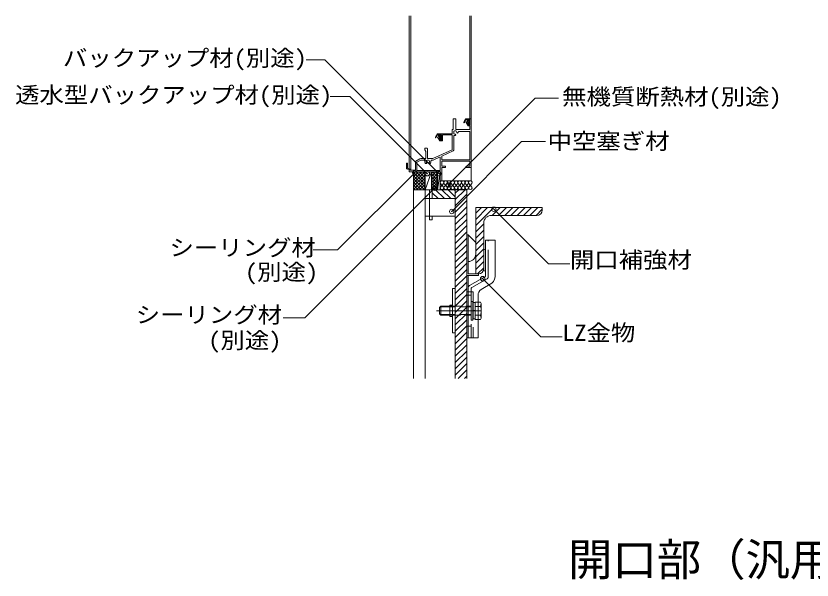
# Model space of a CAD drawing. Units: millimetres, scale not verified. Extents: x -1966 to 1994, y -1415 to 1393.
# Drawn here: x 227 to 1125, y 44 to 681 of the extents above; entities that cross this region are included whole.
import ezdxf
from ezdxf.enums import TextEntityAlignment as Align

# ---------------------------------------------------------------- set-up
doc = ezdxf.new("R2010")
doc.units = ezdxf.units.MM
doc.header["$LTSCALE"] = 10
doc.header["$PDMODE"] = 32
doc.header["$PDSIZE"] = 5
for name, pattern in [('CHAIN1', [8, 5, -1, 1, -1]), ('DASHED1', [1.8, 1.2, -0.6]), ('DASHED3', [4, 3, -1])]:
    doc.linetypes.add(name, pattern=pattern)
for name, color, linetype, lineweight in [('0-0_メ__ス', 2, 'Continuous', 18), ('0-2_金物', 2, 'Continuous', 18), ('0-3_鋼材', 7, 'Continuous', 18), ('0-4_その他部材', 4, 'Continuous', 9), ('0-5', 7, 'Continuous', 9), ('0-7', 6, 'Continuous', 18), ('0-9_部材名__寸法', 7, 'Continuous', 9)]:
    doc.layers.add(name, color=color, linetype=linetype, lineweight=lineweight)
doc.styles.add('ＭＳ ゴシック', font='')
doc.styles.get('ＭＳ ゴシック').set_extended_font_data('MS Gothic')

msp = doc.modelspace()

# ---------------------------------------------------------------- linework, layer by layer
at = {"layer": '0-0_メ__ス'}
for p, q in [((688.46, 484.76), (688.46, 271.67)), ((722.46, 484.76), (722.46, 271.67)), ((735.46, 484.76), (735.46, 271.67))]:
    msp.add_line(p, q, dxfattribs=at)
msp.add_lwpolyline([(735.46, 484.76), (675.46, 484.76), (675.46, 271.67)], dxfattribs=at)
at = {"layer": '0-2_金物'}
for p, q in [((737.06, 433.71), (735.46, 433.71)), ((735.46, 433.71), (735.46, 317.71)), ((737.06, 433.71), (737.06, 389.71)), ((737.06, 433.71), (745.46, 425.31)), ((745.46, 412.11), (745.46, 425.31)), ((756.47, 427.71), (756.47, 386.91)), ((767.47, 427.71), (756.47, 427.71)), ((767.47, 389.05), (767.47, 427.71)), ((754.46, 394.71), (754.46, 415.71)), ((748.46, 388.11), (735.46, 388.11)), ((748.46, 389.71), (737.06, 389.71)), ((737.06, 388.11), (737.06, 369.71)), ((738.4, 376.6), (756.47, 386.91)), ((748.46, 389.71), (748.46, 388.11)), ((751.63, 372.2), (763.79, 379.21)), ((722.46, 373.21), (719.27, 373.21)), ((719.27, 373.21), (719.27, 323.21)), ((722.46, 373.21), (722.46, 323.21)), ((737.06, 374.1), (737.06, 317.71)), ((748.07, 365.54), (748.07, 317.71)), ((716.26, 352.51), (705.57, 352.51)), ((706.27, 353.21), (716.26, 353.21)), ((706.27, 343.21), (706.27, 353.21)), ((750.86, 358.02), (748.07, 358.02)), ((750.94, 353.12), (748.07, 353.12)), ((751.77, 339.96), (751.77, 356.46)), ((704.77, 344.71), (706.27, 343.21)), ((716.26, 343.91), (705.57, 343.91)), ((706.27, 343.21), (716.26, 343.21)), ((719.27, 341.71), (716.26, 341.71)), ((750.94, 343.3), (748.07, 343.3)), ((750.94, 343.3), (751.77, 339.96)), ((750.86, 338.4), (748.07, 338.4)), ((751.77, 339.96), (750.86, 338.4)), ((722.46, 323.21), (719.27, 323.21)), ((742.46, 317.71), (735.46, 317.71)), ((748.07, 317.71), (737.06, 317.71))]:
    msp.add_line(p, q, dxfattribs=at)
at = {"layer": '0-2_金物', "linetype": 'DASHED3'}
for p, q in [((759.67, 386.8), (759.67, 427.71)), ((758.33, 384.31), (741.16, 374.59)), ((742.46, 369.71), (735.46, 369.71)), ((740.26, 372.93), (740.26, 317.71)), ((742.46, 369.71), (742.46, 317.71)), ((737.06, 365.71), (735.46, 365.71)), ((740.26, 365.71), (737.06, 365.71)), ((740.26, 337.71), (740.26, 358.71)), ((742.27, 358.71), (740.26, 358.71)), ((742.27, 337.71), (742.27, 358.71)), ((744.76, 357.41), (742.27, 357.41)), ((748.07, 358.02), (744.76, 358.02)), ((744.76, 338.4), (744.76, 358.02)), ((744.76, 339.01), (744.76, 357.41)), ((748.07, 353.12), (744.76, 353.12)), ((744.76, 348.41), (742.27, 348.41)), ((744.76, 348.01), (742.27, 348.01)), ((748.07, 343.3), (744.76, 343.3)), ((742.27, 337.71), (740.26, 337.71)), ((744.76, 339.01), (742.27, 339.01)), ((748.07, 338.4), (744.76, 338.4)), ((737.06, 330.71), (735.46, 330.71)), ((740.26, 330.71), (737.06, 330.71))]:
    msp.add_line(p, q, dxfattribs=at)
at = {"layer": '0-2_金物', "linetype": 'DASHED1'}
for p, q in [((716.26, 353.21), (740.26, 353.21)), ((740.26, 352.51), (716.26, 352.51)), ((740.26, 343.91), (716.26, 343.91)), ((716.26, 343.21), (740.26, 343.21))]:
    msp.add_line(p, q, dxfattribs=at)
at = {"layer": '0-2_金物', "linetype": 'CHAIN1'}
msp.add_line((701.27, 348.21), (756.52, 348.21), dxfattribs=at)
at = {"layer": '0-2_金物', "linetype": 'DASHED3'}
msp.add_lwpolyline([(737.06, 369.71), (737.06, 365.71), (737.06, 317.71)], dxfattribs=at)
at = {"layer": '0-2_金物'}
for points in [[(704.77, 344.71), (704.77, 351.71), (706.27, 353.21)], [(719.27, 354.71), (716.26, 354.71), (716.26, 341.71)], [(750.94, 353.11), (751.77, 356.46), (750.86, 358.02)]]:
    msp.add_lwpolyline(points, dxfattribs=at)
for centre, radius, start, end in [((756.47, 415.71), 2, 90, 180), ((737.06, 412.11), 8.4, 270, 0), ((756.47, 394.71), 2, 180, 270), ((752.47, 389.05), 15, 318.99923, 0), ((740.06, 374.1), 3, 123.69008, 180), ((756.06, 365.54), 8, 123.69008, 180), ((736.77, 348.21), 15, 340.90353, 19.09712)]:
    msp.add_arc(centre, radius, start, end, dxfattribs=at)
at = {"layer": '0-2_金物', "linetype": 'DASHED3'}
for centre, radius, start, end in [((756.66, 386.8), 3, 303.68942, 0), ((756.67, 386.54), 3, 357.91159, 0), ((742.27, 372.93), 2, 123.69008, 180)]:
    msp.add_arc(centre, radius, start, end, dxfattribs=at)
at = {"layer": '0-3_鋼材', "lineweight": 9}
for p, q in [((745.46, 444.24), (765.93, 464.71)), ((745.46, 451.31), (758.86, 464.71)), ((745.46, 458.38), (751.79, 464.71)), ((764, 455.71), (773, 464.71)), ((771.08, 455.71), (780.08, 464.71)), ((778.15, 455.71), (787.15, 464.71)), ((785.22, 455.71), (794.22, 464.71)), ((792.29, 455.71), (801.29, 464.71)), ((799.36, 455.71), (808.36, 464.71)), ((806.43, 455.71), (815.43, 464.71)), ((813.5, 455.71), (820.46, 462.67)), ((745.46, 437.17), (754.46, 446.17)), ((745.46, 430.1), (754.46, 439.1)), ((745.46, 423.03), (754.46, 432.03)), ((745.46, 415.96), (754.46, 424.96)), ((745.46, 408.89), (754.46, 417.89)), ((745.46, 401.82), (754.46, 410.82)), ((745.46, 394.74), (754.46, 403.74)), ((747.5, 389.71), (754.46, 396.67))]:
    msp.add_line(p, q, dxfattribs=at)
at = {"layer": '0-3_鋼材', "color": 3}
for p, q in [((820.46, 461.71), (820.46, 464.71)), ((814.46, 455.71), (762.97, 455.71)), ((754.46, 395.71), (754.46, 447.21)), ((748.47, 389.71), (745.46, 389.71))]:
    msp.add_line(p, q, dxfattribs=at)
msp.add_lwpolyline([(745.46, 389.71), (745.46, 464.71), (820.46, 464.71)], dxfattribs=at)
for centre, radius, start, end in [((814.46, 461.71), 6, 270, 0), ((762.97, 447.21), 8.5, 90, 180), ((748.47, 395.71), 6, 270, 0)]:
    msp.add_arc(centre, radius, start, end, dxfattribs=at)
at = {"layer": '0-4_その他部材'}
for p, q in [((675.46, 502.74), (677.49, 504.76)), ((675.46, 499.21), (681.02, 504.76)), ((675.46, 495.67), (684.56, 504.76)), ((675.46, 492.14), (688.09, 504.76)), ((675.46, 484.76), (675.46, 504.76)), ((675.46, 503.98), (688.46, 490.98)), ((678.22, 504.76), (688.46, 494.51)), ((681.75, 504.76), (688.46, 498.05)), ((685.29, 504.76), (688.46, 501.58)), ((688.46, 484.76), (688.46, 504.76)), ((695.46, 503.11), (697.12, 504.76)), ((695.46, 499.57), (700.65, 504.76)), ((695.46, 504.76), (695.46, 484.76)), ((695.46, 496.04), (702.46, 503.04)), ((696.9, 504.76), (702.46, 499.2)), ((700.44, 504.76), (702.46, 502.74)), ((675.46, 488.6), (688.46, 501.6)), ((675.46, 500.44), (688.46, 487.44)), ((675.46, 485.06), (688.46, 498.06)), ((675.46, 496.91), (687.61, 484.76)), ((678.7, 484.76), (688.46, 494.53)), ((695.46, 502.66), (702.46, 495.66)), ((695.46, 492.5), (702.46, 499.5)), ((695.46, 499.13), (702.46, 492.13)), ((695.46, 488.97), (702.46, 495.97)), ((695.46, 495.59), (702.46, 488.59)), ((675.46, 493.37), (684.07, 484.76)), ((675.46, 489.84), (680.54, 484.76)), ((675.46, 486.3), (677, 484.76)), ((682.23, 484.76), (688.46, 490.99)), ((685.77, 484.76), (688.46, 487.46)), ((695.46, 485.43), (702.46, 492.43)), ((695.46, 492.06), (702.46, 485.06)), ((695.46, 488.52), (699.22, 484.76)), ((695.46, 484.99), (695.69, 484.76)), ((698.33, 484.76), (702.46, 488.89)), ((701.87, 484.76), (702.46, 485.36))]:
    msp.add_line(p, q, dxfattribs=at)
at = {"layer": '0-4_その他部材', "color": 7}
for p, q in [((695.46, 504.76), (688.46, 484.76)), ((722.46, 480.71), (726.52, 484.76)), ((722.46, 473.64), (733.59, 484.76)), ((722.46, 466.57), (735.46, 479.57)), ((722.46, 459.49), (735.46, 472.49)), ((722.46, 452.42), (735.46, 465.42)), ((722.46, 445.35), (735.46, 458.35)), ((722.46, 438.28), (735.46, 451.28)), ((722.46, 431.21), (735.46, 444.21)), ((722.46, 424.14), (735.46, 437.14)), ((722.46, 417.07), (735.46, 430.07)), ((722.46, 410), (735.46, 423)), ((722.46, 402.93), (735.46, 415.93)), ((722.46, 395.85), (735.46, 408.85)), ((722.46, 388.78), (735.46, 401.78)), ((722.46, 381.71), (735.46, 394.71)), ((722.46, 374.64), (735.46, 387.64)), ((722.46, 367.57), (735.46, 380.57)), ((722.46, 360.5), (735.46, 373.5)), ((722.46, 353.43), (735.46, 366.43)), ((722.46, 346.36), (735.46, 359.36)), ((722.46, 339.29), (735.46, 352.29)), ((722.46, 332.22), (735.46, 345.22)), ((722.46, 325.14), (735.46, 338.14)), ((722.46, 318.07), (735.46, 331.07)), ((722.46, 311), (735.46, 324)), ((722.46, 303.93), (735.46, 316.93)), ((722.46, 296.86), (735.46, 309.86)), ((722.46, 289.79), (735.46, 302.79)), ((722.46, 282.72), (735.46, 295.72)), ((722.46, 275.65), (735.46, 288.65)), ((725.56, 271.67), (735.46, 281.58)), ((732.63, 271.67), (735.46, 274.5))]:
    msp.add_line(p, q, dxfattribs=at)
at = {"layer": '0-4_その他部材', "color": 7, "lineweight": 18}
for p, q in [((705.96, 494.76), (706.61, 494.76)), ((709.23, 491.85), (705.69, 487.78)), ((709.23, 487.78), (705.69, 491.85)), ((713.23, 491.85), (709.68, 487.78)), ((713.23, 487.78), (709.68, 491.85)), ((717.22, 491.85), (713.67, 487.78)), ((717.22, 487.78), (713.67, 491.85)), ((721.21, 491.85), (717.66, 487.78)), ((721.21, 487.78), (717.66, 491.85)), ((725.2, 491.85), (721.65, 487.78)), ((725.2, 487.78), (721.65, 491.85)), ((729.19, 491.85), (725.64, 487.78)), ((729.19, 487.78), (725.64, 491.85)), ((733.18, 491.85), (729.63, 487.78)), ((733.18, 487.78), (729.63, 491.85)), ((737.17, 491.85), (733.62, 487.78)), ((737.17, 487.78), (733.62, 491.85)), ((741.16, 491.85), (737.61, 487.78)), ((741.16, 487.78), (737.61, 491.85))]:
    msp.add_line(p, q, dxfattribs=at)
at = {"layer": '0-4_その他部材', "color": 7}
msp.add_lwpolyline([(702.46, 504.76), (702.46, 484.76), (705.46, 504.76), (705.46, 484.76)], dxfattribs=at)
at = {"layer": '0-4_その他部材', "color": 7, "lineweight": 18}
for centre, start, end in [((707.46, 492.77), 332.74654, 207.25346), ((711.45, 492.77), 332.74654, 207.25346), ((715.44, 492.77), 332.74654, 207.25346), ((719.43, 492.77), 332.74654, 207.25346), ((723.42, 492.77), 332.74654, 207.25346), ((727.42, 492.77), 332.74654, 207.25346), ((731.41, 492.77), 332.74654, 207.25346), ((735.4, 492.77), 332.74654, 207.25346), ((739.39, 492.77), 332.74654, 207.25346), ((707.46, 486.86), 152.74654, 27.25346), ((711.45, 486.86), 152.74654, 27.25346), ((715.44, 486.86), 152.74654, 27.25346), ((719.43, 486.86), 152.74654, 27.25346), ((723.42, 486.86), 152.74654, 27.25346), ((727.42, 486.86), 152.74654, 27.25346), ((731.41, 486.86), 152.74654, 27.25346), ((735.4, 486.86), 152.74654, 27.25346), ((739.39, 486.86), 152.74654, 27.25346)]:
    msp.add_arc(centre, 2, start, end, dxfattribs=at)
at = {"layer": '0-5', "lineweight": 18}
for p, q in [((670.46, 680.76), (670.46, 508.29)), ((672.11, 680.76), (672.11, 506.76)), ((738.81, 680.76), (738.81, 564.76)), ((740.46, 680.76), (740.46, 564.76)), ((719.96, 552.76), (719.96, 564.05)), ((722.96, 564.05), (722.96, 552.76)), ((734.28, 560.94), (735.06, 559.46)), ((734.46, 564.76), (736.46, 564.76)), ((734.55, 561.08), (735.25, 559.76)), ((734.66, 563.96), (735.66, 563.96)), ((735.06, 559.46), (735.86, 559.46)), ((735.25, 559.76), (736.46, 559.76)), ((735.66, 563.96), (735.66, 561.86)), ((735.86, 559.46), (735.86, 558.16)), ((736.06, 561.46), (736.46, 561.46)), ((736.06, 557.96), (736.46, 557.96)), ((736.46, 564.76), (740.46, 564.76)), ((736.46, 564.26), (736.46, 563.06)), ((736.46, 561.46), (736.46, 559.76)), ((736.46, 558.96), (737.46, 558.96)), ((736.46, 558.96), (736.46, 557.96)), ((736.46, 558.46), (736.46, 557.26)), ((736.96, 564.76), (739.96, 564.76)), ((736.96, 562.56), (737.26, 562.56)), ((736.96, 558.96), (737.26, 558.96)), ((736.96, 556.76), (738.81, 556.76)), ((737.26, 563.76), (737.26, 562.56)), ((737.26, 563.76), (738.81, 563.76)), ((737.26, 558.96), (737.26, 557.56)), ((737.26, 557.56), (738.81, 557.56)), ((737.46, 563.26), (737.46, 562.26)), ((737.46, 558.96), (737.46, 557.96)), ((737.66, 563.46), (738.26, 563.46)), ((738.46, 562.26), (737.66, 561.46)), ((737.66, 561.46), (737.66, 559.76)), ((737.66, 557.76), (738.26, 557.76)), ((738.46, 563.26), (738.46, 562.26)), ((738.81, 563.76), (738.81, 557.56)), ((738.81, 556.76), (738.81, 552.76)), ((740.46, 564.26), (740.46, 510.26)), ((702.46, 547.76), (704.46, 547.76)), ((704.96, 547.76), (718.96, 547.76)), ((718.96, 551.76), (718.96, 547.76)), ((720.66, 548.56), (720.66, 550.06)), ((721.66, 551.06), (723.16, 551.06)), ((722.96, 552.76), (738.81, 552.76)), ((724.16, 549.43), (724.16, 550.06)), ((725.66, 549.56), (725.66, 549.43)), ((726.66, 550.56), (738.81, 550.56)), ((738.81, 550.56), (738.81, 518.41)), ((702.28, 543.94), (703.06, 542.46)), ((702.55, 544.08), (703.25, 542.76)), ((703.06, 542.46), (703.86, 542.46)), ((703.25, 542.76), (704.46, 542.76)), ((703.86, 542.46), (703.86, 541.16)), ((704.06, 544.46), (704.46, 544.46)), ((704.06, 540.96), (704.46, 540.96)), ((704.46, 547.26), (704.46, 546.06)), ((704.46, 544.46), (704.46, 542.76)), ((704.46, 541.96), (705.46, 541.96)), ((704.46, 541.96), (704.46, 540.96)), ((704.46, 541.46), (704.46, 540.26)), ((704.96, 545.56), (705.26, 545.56)), ((704.96, 541.96), (705.26, 541.96)), ((704.96, 539.76), (707.46, 539.76)), ((705.26, 546.76), (705.26, 545.56)), ((705.26, 546.76), (706.96, 546.76)), ((705.26, 541.96), (705.26, 540.56)), ((705.26, 540.56), (706.96, 540.56)), ((705.46, 546.26), (705.46, 545.26)), ((705.46, 541.96), (705.46, 540.96)), ((705.66, 546.46), (706.26, 546.46)), ((706.46, 545.26), (705.66, 544.46)), ((705.66, 544.46), (705.66, 542.76)), ((705.66, 540.76), (706.26, 540.76)), ((706.46, 546.26), (706.46, 545.26)), ((706.96, 546.76), (706.96, 540.56)), ((707.96, 546.66), (718.96, 546.66)), ((707.96, 546.66), (707.96, 540.26)), ((718.96, 546.66), (718.96, 529.76)), ((720.61, 545.06), (720.61, 529.34)), ((721.61, 546.06), (722.3, 546.06)), ((721.66, 547.56), (722.3, 547.56)), ((687.96, 531.05), (687.96, 529.92)), ((689.23, 527.89), (688.05, 529.64)), ((690.96, 531.05), (690.96, 519.76)), ((718.96, 529.76), (696.96, 519.76)), ((689.31, 527.61), (689.31, 519.76)), ((704.76, 521.49), (697.52, 518.2)), ((705.46, 521.04), (705.46, 506.41)), ((720.03, 528.43), (707.11, 522.56)), ((667.46, 514.16), (667.46, 508.87)), ((668.66, 514.16), (668.66, 509.19)), ((677.46, 516.17), (677.46, 506.76)), ((682.52, 519.52), (677.99, 517.05)), ((683.39, 518.11), (679.11, 515.78)), ((679.11, 515.78), (679.11, 506.41)), ((683.39, 518.11), (687.16, 518.11)), ((683.47, 519.76), (689.31, 519.76)), ((688.16, 515.73), (688.16, 517.11)), ((688.93, 514.16), (690.06, 514.16)), ((689.66, 515.82), (689.66, 517.06)), ((690.36, 514.46), (690.36, 514.73)), ((690.66, 518.06), (692.26, 518.06)), ((690.96, 519.76), (696.96, 519.76)), ((692.56, 514.46), (692.56, 514.73)), ((692.86, 514.16), (694, 514.16)), ((693.26, 515.82), (693.26, 517.06)), ((694.76, 515.73), (694.76, 517.11)), ((695.76, 518.11), (697.11, 518.11)), ((707.11, 516.76), (707.11, 511.41)), ((707.11, 516.76), (738.81, 516.76)), ((738.81, 516.76), (738.81, 511.41)), ((667.74, 508.42), (670.46, 507.06)), ((668.66, 509.19), (671.29, 507.88)), ((670.46, 507.06), (670.46, 505.26)), ((670.96, 504.76), (705.46, 504.76)), ((671.56, 507.43), (671.56, 506.76)), ((671.56, 506.76), (677.46, 506.76)), ((679.11, 506.41), (705.46, 506.41)), ((705.46, 504.76), (705.46, 495.26)), ((707.11, 511.41), (710.96, 511.41)), ((707.11, 509.76), (710.96, 509.76)), ((707.11, 509.76), (707.11, 495.26)), ((711.46, 510.91), (711.46, 510.26)), ((734.46, 510.91), (734.46, 510.26)), ((734.96, 511.41), (738.81, 511.41)), ((734.96, 509.76), (739.96, 509.76)), ((740.46, 510.26), (740.46, 494.76)), ((706.61, 494.76), (740.46, 494.76))]:
    msp.add_line(p, q, dxfattribs=at)
for points in [[(736.46, 564.76), (736.46, 562.26), (737.46, 562.26)], [(737.66, 559.76), (738.46, 558.96), (738.46, 557.96)], [(704.46, 547.76), (704.46, 545.26), (705.46, 545.26)], [(702.66, 546.96), (703.66, 546.96), (703.66, 544.86)], [(705.66, 542.76), (706.46, 541.96), (706.46, 540.96)], [(707.11, 522.56), (707.11, 518.41), (738.81, 518.41)]]:
    msp.add_lwpolyline(points, dxfattribs=at)
for centre, radius, start, end in [((720.46, 564.05), 0.5, 113.57817, 180), ((721.46, 561.76), 3, 66.42184, 113.57818), ((722.46, 564.05), 0.5, 0, 66.42194), ((732.41, 560.51), 0.25, 162.71685, 340.49922), ((743.63, 557.02), 12, 139.82894, 162.71685), ((743.49, 556.59), 11.5, 140.12785, 160.49922), ((734.41, 561.01), 0.15, 27.87116, 207.87118), ((736.06, 561.86), 0.4, 180.00002, 270), ((736.06, 558.16), 0.2, 180.00002, 270), ((736.96, 564.26), 0.5, 89.99998, 180.00002), ((736.96, 563.06), 0.5, 180.00002, 270), ((736.96, 558.46), 0.5, 89.99998, 180.00002), ((736.96, 557.26), 0.5, 180.00002, 270), ((737.66, 563.26), 0.2, 89.99998, 180.00002), ((737.66, 557.96), 0.2, 180.00002, 270), ((738.26, 563.26), 0.2, 0, 89.99998), ((738.26, 557.96), 0.2, 270.00002, 0), ((739.96, 564.26), 0.5, 0, 90), ((711.63, 540.02), 12, 139.82894, 162.71685), ((704.96, 547.26), 0.5, 89.99998, 180.00002), ((719.96, 551.76), 1, 90, 180.00002), ((721.66, 550.06), 1, 90, 180), ((721.66, 548.56), 1, 180, 270), ((723.16, 550.06), 1, 0, 90), ((724.91, 549.43), 0.75, 180, 0), ((726.66, 549.56), 1, 90, 180), ((700.41, 543.51), 0.25, 162.71685, 340.49922), ((711.49, 539.59), 11.5, 140.12785, 160.49922), ((702.41, 544.01), 0.15, 27.87116, 207.87118), ((704.06, 544.86), 0.4, 180.00002, 270), ((704.06, 541.16), 0.2, 180.00002, 270), ((704.96, 546.06), 0.5, 180.00002, 270), ((704.96, 541.46), 0.5, 89.99998, 180.00002), ((704.96, 540.26), 0.5, 180.00002, 270), ((705.66, 546.26), 0.2, 89.99998, 180.00002), ((705.66, 540.96), 0.2, 180.00002, 270), ((706.26, 546.26), 0.2, 0, 89.99998), ((706.26, 540.96), 0.2, 270.00002, 0), ((707.46, 540.26), 0.5, 270.00002, 0), ((721.61, 545.06), 1, 90, 180), ((722.3, 546.81), 0.75, 270, 90), ((688.46, 531.05), 0.5, 113.57817, 180), ((688.46, 529.92), 0.5, 180, 214.01935), ((689.46, 528.76), 3, 66.42184, 113.57818), ((690.46, 531.05), 0.5, 0, 66.42194), ((688.81, 527.61), 0.5, 0, 34.01935), ((704.96, 521.04), 0.5, 0, 114.44396), ((719.61, 529.34), 1, 294.44396, 0), ((668.06, 514.16), 0.6, 0, 180.00002), ((678.46, 516.17), 1, 118.61058, 180), ((683.47, 517.76), 2, 90, 118.61058), ((687.16, 517.11), 1, 0, 90), ((690.16, 515.73), 2, 180, 231.70652), ((690.66, 517.06), 1, 90, 180), ((690.66, 515.82), 1, 180, 245.37568), ((690.06, 514.46), 0.3, 270, 0), ((690.16, 514.73), 0.2, 0, 65.37568), ((692.26, 517.06), 1, 0, 90), ((692.76, 514.73), 0.2, 114.62432, 180), ((692.86, 514.46), 0.3, 180, 270), ((692.26, 515.82), 1, 294.62432, 0), ((692.76, 515.73), 2, 308.29348, 0), ((695.76, 517.11), 1, 90, 180), ((697.11, 519.11), 1, 270, 294.44396), ((667.96, 508.87), 0.5, 180, 243.43495), ((670.96, 505.26), 0.5, 180, 270), ((671.06, 507.43), 0.5, 0, 63.43495), ((710.96, 510.91), 0.5, 0, 89.99998), ((710.96, 510.26), 0.5, 270.00002, 0), ((734.96, 510.91), 0.5, 89.99998, 180.00002), ((734.96, 510.26), 0.5, 180.00002, 270), ((739.96, 510.26), 0.5, 270.00002, 0), ((705.96, 495.26), 0.5, 180.00002, 270), ((706.61, 495.26), 0.5, 270.00002, 0)]:
    msp.add_arc(centre, radius, start, end, dxfattribs=at)
at = {"layer": '0-7'}
for p, q in [((693.46, 484.76), (693.46, 474.76)), ((700.15, 484.76), (710.15, 474.76)), ((707.22, 484.76), (717.22, 474.76)), ((714.29, 484.76), (722.46, 476.59)), ((721.36, 484.76), (722.46, 483.66)), ((696.46, 481.37), (703.08, 474.76)), ((688.46, 474.76), (688.46, 454.76)), ((688.46, 474.76), (722.46, 474.76)), ((693.46, 474.76), (693.46, 454.76)), ((722.46, 474.76), (722.46, 454.76)), ((688.46, 454.76), (722.46, 454.76)), ((693.46, 454.76), (693.46, 450.76)), ((693.46, 450.76), (696.46, 450.76)), ((696.46, 450.76), (696.46, 454.76))]:
    msp.add_line(p, q, dxfattribs=at)
msp.add_lwpolyline([(693.46, 484.76), (696.46, 484.76), (696.46, 474.76)], dxfattribs=at)
at = {"layer": '0-9_部材名__寸法', "lineweight": 18}
for p, q in [((575.49, 631.28), (554.4, 631.28)), ((703.92, 502.85), (575.49, 631.28)), ((603.67, 589.93), (581.23, 589.93)), ((690.86, 502.73), (603.67, 589.93)), ((714.5, 490.09), (812.33, 587.92)), ((812.33, 587.92), (838.67, 587.92)), ((676.67, 503.8), (589.68, 416.81)), ((698.9, 486.48), (552.78, 340.36)), ((765.89, 462.68), (827.59, 400.98)), ((589.68, 416.81), (562.35, 416.81)), ((827.59, 400.98), (851.62, 400.98)), ((552.78, 340.36), (528.45, 340.36))]:
    msp.add_line(p, q, dxfattribs=at)
for points in [[(718.39, 460.19), (797.15, 538.96), (824.17, 538.96)], [(753.27, 384.43), (818.9, 318.79), (842.94, 318.79)]]:
    msp.add_lwpolyline(points, dxfattribs=at)
at = {"layer": '0-9_部材名__寸法'}
for p in [(676.67, 503.8), (690.86, 502.73), (703.92, 502.85), (698.9, 486.48), (714.5, 490.09), (718.39, 460.19), (765.89, 462.68), (753.27, 384.43)]:
    msp.add_point(p, dxfattribs=at)

# ---------------------------------------------------------------- texts
at = {"layer": '0-9_部材名__寸法', "style": 'ＭＳ ゴシック', "width": 1.1}
for s, p in [('バックアップ材(別途)', (280.04, 618.65)), ('透水型バックアップ材(別途)', (226.05, 576.99)), ('無機質断熱材(別途)', (842.9, 574.98)), ('中空塞ぎ材', (826.45, 524.92)), ('シーリング材', (400.16, 404.75)), ('開口補強材', (851.62, 390.98)), ('(別途)', (485.3, 377.27)), ('シーリング材', (362.1, 329.04)), ('LZ金物', (842.94, 308.79)), ('(別途)', (443.86, 300.24))]:
    msp.add_text(s, height=18.33, dxfattribs=at).set_placement(p, align=Align.BOTTOM_LEFT)
at = {"layer": '0-9_部材名__寸法', "style": 'ＭＳ ゴシック'}
msp.add_text('開口部（汎用サッシ）', height=36.66, dxfattribs=at).set_placement((849.62, 38.26), align=Align.BOTTOM_LEFT)

doc.saveas('drawing.dxf')
